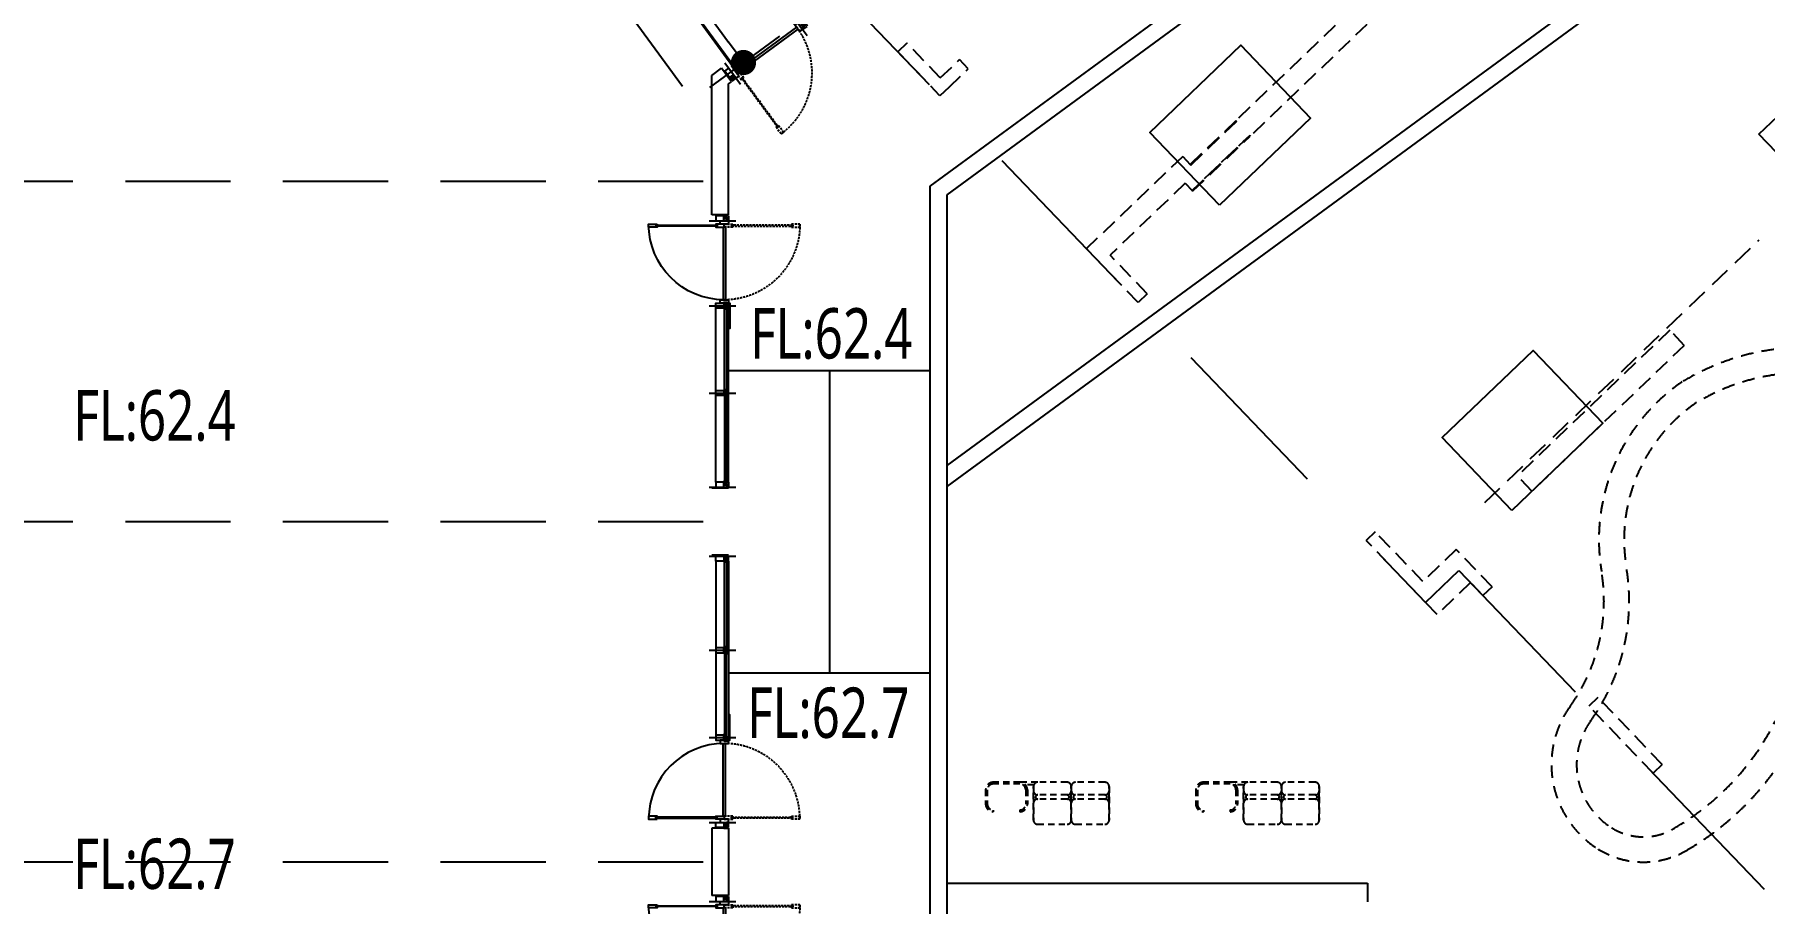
# Model space of a CAD drawing. Header units: millimetres. Extents: x 75184266 to 76346726, y -35850126 to -33679385.
# Drawn here: x 75302829 to 75323407, y -34894206 to -34883865 of the extents above; entities that cross this region are included whole.
import ezdxf

# ---------------------------------------------------------------- set-up
doc = ezdxf.new("R2010")
doc.units = ezdxf.units.MM
doc.header["$LTSCALE"] = 50
doc.header["$MEASUREMENT"] = 0
doc.header["$PDMODE"] = 1
doc.header["$PDSIZE"] = -3
for name, pattern in [('HIDDEN2', [0.1875, 0.125, -0.0625]), ('XR-1F-PLAN$0$CEN', [62, 60, -1, 0, -1]), ('XR-1F-PLAN$0$HIDDEN', [0.375, 0.25, -0.125]), ('XR-지하3층$0$-HID', [2.5, 1.5, -1]), ('XR-지하3층$0$H', [1.3, 0.8, -0.5]), ('XR-지하3층$0$HIDDEN', [0.375, 0.25, -0.125])]:
    doc.linetypes.add(name, pattern=pattern)
doc.layers.get('0').update_dxf_attribs({"linetype": 'CONTINUOUS'})
doc.layers.get('Defpoints').update_dxf_attribs({"color": 51, "linetype": 'CONTINUOUS'})
for name, color, linetype in [('AA-MKXS', 3, 'CONTINUOUS'), ('XR-1F-PLAN$0$A-CEN02', 27, 'XR-1F-PLAN$0$CEN'), ('XR-1F-PLAN$0$A-DOR-FRAME', 7, 'CONTINUOUS'), ('XR-1F-PLAN$0$A-DOR-GL', 142, 'CONTINUOUS'), ('XR-1F-PLAN$0$A-DOR-HID', 9, 'XR-1F-PLAN$0$HIDDEN'), ('XR-1F-PLAN$0$A-DOR-TRACE', 8, 'CONTINUOUS'), ('XR-1F-PLAN$0$A-FRAME', 1, 'CONTINUOUS'), ('XR-1F-PLAN$0$A-HDCP7', 7, 'CONTINUOUS'), ('XR-1F-PLAN$0$A-WIN-ELE8', 8, 'CONTINUOUS'), ('XR-B1$0$00_블럭계획고', 7, 'CONTINUOUS'), ('XR-지하3층$0$CON', 2, 'CONTINUOUS'), ('XR-지하3층$0$생활체육시설(최종)$0$부대시설0404$0$운동시설$0$FUR1', 11, 'CONTINUOUS')]:
    doc.layers.add(name, color=color, linetype=linetype)
doc.layers.add('건축', color=8, linetype='CONTINUOUS', plot=False)
doc.styles.add('HY각헤드라인M', font='')
doc.styles.add('XR-B1$0$HY각헤드라인M', font='')
doc.styles.add('XR-지하3층$0$SIM', font='simplex.shx')
doc.styles.add('XR-지하3층$0$맑은고딕', font='')
doc.styles.get('HY각헤드라인M').set_extended_font_data('Malgun Gothic')
doc.styles.get('XR-B1$0$HY각헤드라인M').set_extended_font_data('Malgun Gothic')
doc.styles.get('XR-지하3층$0$맑은고딕').set_extended_font_data('Malgun Gothic')
doc.dimstyles.new('XR-지하3층$0$NDIM', dxfattribs={"dimtxt": 3, "dimasz": 1, "dimexe": 2, "dimexo": 5, "dimgap": 1, "dimtad": 1, "dimdec": 0, "dimrnd": 0.25, "dimdsep": 46, "dimlunit": 6, "dimtxsty": 'XR-지하3층$0$SIM', "dimblk": 'XR-지하3층$0$DIMDOT', "dimcen": 5, "dimclrd": 2, "dimclre": 2, "dimclrt": 6, "dimadec": 0, "dimazin": 0, "dimtfac": 1, "dimtdec": 0, "dimtix": 1, "dimtmove": 2, "dimatfit": 1, "dimldrblk": 'XR-지하3층$0$DIMDOT', "dimfxl": 1.5, "dimtolj": 1, "dimtzin": 0, "dimarcsym": 0})

# ---------------------------------------------------------------- blocks, each defined once
blk = doc.blocks.new('XR-지하3층$0$생활체육시설(최종)$0$부대시설0404$0$운동시설$0$aghhq')
at = {"layer": 'XR-지하3층$0$생활체육시설(최종)$0$부대시설0404$0$운동시설$0$FUR1', "color": 9, "linetype": 'XR-지하3층$0$-HID'}
for p, q in [((325580, 22228, 0), (325580, 22058, 0)), ((325600, 22228, 0), (325600, 22058, 0)), ((325987, 22318, 0), (325670, 22318, 0)), ((325987, 22298, 0), (325670, 22298, 0)), ((326197, 22318, 0), (325999, 22318, 0)), ((326153, 22288, 0), (326054, 22288, 0)), ((326057, 22228, 0), (326057, 22058, 0)), ((326077, 22228, 0), (326077, 22058, 0)), ((326149, 22268, 0), (326149, 21868, 0)), ((326149, 21868, 0), (326149, 22268, 0)), ((326549, 22318, 0), (326199, 22318, 0)), ((326599, 22268, 0), (326599, 21868, 0)), ((326599, 21868, 0), (326599, 22268, 0)), ((326599, 22268, 0), (326599, 21868, 0)), ((326599, 21868, 0), (326599, 22268, 0)), ((326599, 22268, 0), (326599, 21868, 0)), ((326599, 21868, 0), (326599, 22268, 0)), ((326599, 21868, 0), (326599, 22268, 0)), ((326599, 22268, 0), (326599, 21868, 0)), ((326599, 21868, 0), (326599, 22268, 0)), ((326599, 22268, 0), (326599, 21868, 0)), ((326599, 21868, 0), (326599, 22268, 0)), ((326599, 22268, 0), (326599, 21868, 0)), ((326999, 22318, 0), (326649, 22318, 0)), ((326999, 22318, 0), (326649, 22318, 0)), ((327049, 21868, 0), (327049, 22268, 0)), ((327049, 22268, 0), (327049, 21868, 0)), ((326549, 22168, 0), (326199, 22168, 0)), ((326549, 22118, 0), (326199, 22118, 0)), ((326999, 22168, 0), (326649, 22168, 0)), ((326999, 22168, 0), (326649, 22168, 0)), ((326999, 22118, 0), (326649, 22118, 0)), ((326999, 22118, 0), (326649, 22118, 0)), ((325670, 21988, 0), (325670, 21968, 0)), ((325987, 21988, 0), (325987, 21968, 0)), ((326199, 21818, 0), (326549, 21818, 0)), ((326649, 21818, 0), (326999, 21818, 0))]:
    blk.add_line(p, q, dxfattribs=at)
for centre, radius, start, end in [((325670, 22228, 0), 90, 90, 180), ((325670, 22228, 0), 70, 90, 180), ((325987, 22228, 0), 90, 0, 90), ((325987, 22228, 0), 70, 0, 90), ((326199, 22268, 0), 50, 90, 180), ((326549, 22268, 0), 50, 0, 90), ((326649, 22268, 0), 50, 90, 180), ((326649, 22268, 0), 50, 90, 180), ((326999, 22268, 0), 50, 0, 90), ((326999, 22268, 0), 50, 0, 90), ((325670, 22058, 0), 90, 180, 270), ((325670, 22058, 0), 70, 180, 270), ((325987, 22058, 0), 90, 270, 0), ((325987, 22058, 0), 70, 270, 0), ((326199, 22218, 0), 50, 180, 270), ((326199, 22068, 0), 50, 90, 180), ((326199, 22143, 0), 25, 90, 270), ((326549, 22218, 0), 50, 270, 0), ((326549, 22218, 0), 50, 270, 0), ((326549, 22143, 0), 25, 270, 90), ((326549, 22143, 0), 25, 270, 90), ((326549, 22068, 0), 50, 0, 90), ((326549, 22068, 0), 50, 0, 90), ((326649, 22218, 0), 50, 180, 270), ((326649, 22218, 0), 50, 180, 270), ((326649, 22068, 0), 50, 90, 180), ((326649, 22068, 0), 50, 90, 180), ((326649, 22143, 0), 25, 90, 270), ((326649, 22143, 0), 25, 90, 270), ((326999, 22218, 0), 50, 270, 0), ((326999, 22218, 0), 50, 270, 0), ((326999, 22143, 0), 25, 270, 90), ((326999, 22143, 0), 25, 270, 90), ((326999, 22068, 0), 50, 0, 90), ((326999, 22068, 0), 50, 0, 90), ((326199, 21868, 0), 50, 180, 270), ((326549, 21868, 0), 50, 270, 0), ((326549, 21868, 0), 50, 270, 0), ((326649, 21868, 0), 50, 180, 270), ((326649, 21868, 0), 50, 180, 270), ((326999, 21868, 0), 50, 270, 0)]:
    blk.add_arc(centre, radius, start, end, dxfattribs=at)
blk = doc.blocks.new('XR-지하3층$0$_Dot')
at = {"color": 0, "lineweight": -2}
blk.add_line((-0.5, 0), (-1, 0), dxfattribs=at)
at = {"color": 0, "const_width": 0.5}
blk.add_lwpolyline([(-0.25, 0, 1), (0.25, 0, 1)], format="xyb", close=True, dxfattribs=at)
blk = doc.blocks.new('*D134')
at = {"layer": 'Defpoints', "color": 0, "ltscale": 0.01, "transparency": 16777216}
for p in [(75304285, -34873442), (75311853, -34883765), (75311262, -34884198)]:
    blk.add_point(p, dxfattribs=at)
at = {"layer": '건축', "color": 0, "linetype": 'ByBlock', "lineweight": -2, "ltscale": 0.01}
blk.add_line((75304123, -34873561), (75303291, -34874171), dxfattribs=at)
at = {"layer": '건축', "color": 0, "lineweight": -2, "ltscale": 0.01}
for p, q in [((75303871, -34874117), (75311085, -34883956)), ((75311692, -34883883), (75310859, -34884494))]:
    blk.add_line(p, q, dxfattribs=at)
at = {"layer": '건축', "color": 0, "lineweight": -2, "ltscale": 0.01, "xscale": 300, "yscale": 300, "zscale": 300}
for p, rotation in [((75303694, -34873875), 126.2469333540815), ((75311262, -34884198), 306.2469333540815)]:
    blk.add_blockref('XR-지하3층$0$_Dot', p, dxfattribs=dict(at, rotation=rotation))
at = {"layer": '건축', "color": 6, "ltscale": 0.01, "insert": (75308029, -34878633), "char_height": 800, "attachment_point": 5, "rotation": 306.2469, "style": 'XR-지하3층$0$맑은고딕'}
blk.add_mtext('\\A1;12,800', dxfattribs=at)
blk = doc.blocks.new('XR-지하3층$0$DIMDOT')
blk.add_line((-2, 0), (2, 0))
at = {"color": 3}
for radius in [0.6, 0.28]:
    blk.add_circle((0, 0), radius, dxfattribs=at)
blk = doc.blocks.new('XR-1F-PLAN$0$A$C10B20476')
at = {"layer": 'Defpoints'}
for p, q in [((134, 35), (110, 35)), ((110, 35), (110, 0)), ((134, 35), (134, 0))]:
    blk.add_line(p, q, dxfattribs=at)
at = {"layer": 'XR-1F-PLAN$0$A-CEN02', "linetype": 'Continuous'}
blk.add_line((318, 80), (0, 80), dxfattribs=at)
at = {"layer": 'XR-1F-PLAN$0$A-FRAME'}
for p, q in [((144, 80), (110, 80)), ((110, 56), (144, 56)), ((110, 43), (144, 43)), ((144, 20), (134, 20))]:
    blk.add_line(p, q, dxfattribs=at)
for points in [[(88, 20), (88, 80)], [(110, 35), (110, 80)], [(122, 48), (144, 48), (144, 20), (238, 20), (238, 80), (144, 80), (144, 51), (122, 51), (122, 48)]]:
    blk.add_lwpolyline(points, dxfattribs=at)
blk = doc.blocks.new('XR-1F-PLAN$0$A$C491451C1')
at = {"layer": 'Defpoints'}
for p, q in [((15, 208), (-20, 208)), ((15, 184), (15, 208)), ((45, 208), (45, 184)), ((45, 208), (80, 208)), ((15, 184), (-20, 184)), ((45, 184), (80, 184))]:
    blk.add_line(p, q, dxfattribs=at)
at = {"layer": 'XR-1F-PLAN$0$A-CEN02', "linetype": 'Continuous'}
blk.add_line((30, 0), (30, 318), dxfattribs=at)
at = {"layer": 'XR-1F-PLAN$0$A-FRAME'}
for p, q in [((24, 208), (24, 174)), ((37, 208), (37, 174)), ((0, 174), (0, 184)), ((60, 174), (60, 184))]:
    blk.add_line(p, q, dxfattribs=at)
for points in [[(0, 230), (60, 230)], [(15, 208), (45, 208)], [(29, 196), (29, 174), (0, 174), (0, 80), (60, 80), (60, 174), (32, 174), (32, 196), (29, 196)]]:
    blk.add_lwpolyline(points, dxfattribs=at)
blk = doc.blocks.new('XR-1F-PLAN$0$A$C7F517DA1')
at = {"layer": 'XR-1F-PLAN$0$A-DOR-FRAME', "ltscale": 0.5, "elevation": 0}
for points in [[(50, 1675), (60, 1675), (60, 1690), (75, 1690), (75, 1675), (85, 1675), (85, 1775), (50, 1775)], [(50, 925), (10, 925), (10, 825), (50, 825)], [(990, 925), (950, 925), (950, 825), (990, 825)]]:
    blk.add_lwpolyline(points, close=True, dxfattribs=at)
blk.add_lwpolyline([(50, 875), (50, 975), (60, 975), (60, 960), (75, 960), (75, 975), (85, 975), (85, 875), (50, 875)], dxfattribs=at)
at = {"layer": 'XR-1F-PLAN$0$A-DOR-GL', "elevation": 0}
blk.add_lwpolyline([(62, 962), (72, 962), (72, 1687), (62, 1687)], close=True, dxfattribs=at)
at = {"layer": 'XR-1F-PLAN$0$A-DOR-HID', "ltscale": 2, "elevation": 0}
blk.add_lwpolyline([(50, 875), (50, 775), (60, 775), (60, 790), (75, 790), (75, 775), (85, 775), (85, 875), (50, 875)], dxfattribs=at)
for points in [[(62, 788), (72, 788), (72, 63), (62, 63)], [(50, 75), (60, 75), (60, 60), (75, 60), (75, 75), (85, 75), (85, -25), (50, -25)]]:
    blk.add_lwpolyline(points, close=True, dxfattribs=at)
at = {"layer": 'XR-1F-PLAN$0$A-DOR-HID', "ltscale": 2}
blk.add_arc((50, 875, 0), 900, 270, 0, dxfattribs=at)
at = {"layer": 'XR-1F-PLAN$0$A-DOR-TRACE'}
blk.add_arc((50, 875, 0), 900, 0, 90, dxfattribs=at)
at = {"layer": 'XR-1F-PLAN$0$A-WIN-ELE8'}
for p, q in [((85, 890, 0), (950, 890, 0)), ((85, 860, 0), (950, 860, 0))]:
    blk.add_line(p, q, dxfattribs=at)
blk = doc.blocks.new('SW-4.05')
at = {"layer": 'AA-MKXS', "ltscale": 0.5}
for p, q in [((0, -200), (0, 0)), ((3250, -200, 0), (3250, 0, 0))]:
    blk.add_line(p, q, dxfattribs=at)
at = {"layer": 'XR-1F-PLAN$0$A-DOR-GL', "elevation": 0}
for points in [[(1095, -154), (1095, -178), (2105, -178), (2105, -154)], [(3195, -154), (3195, -178), (2135, -178), (2135, -154)]]:
    blk.add_lwpolyline(points, close=True, dxfattribs=at)
at = {"layer": 'XR-1F-PLAN$0$A-FRAME'}
for p, q in [((10, -200), (10, -178)), ((70, -200), (70, -178)), ((2090, -200), (2090, -178)), ((2150, -200), (2150, -178)), ((3180, -200, 0), (3180, -178, 0)), ((3240, -200, 0), (3240, -178, 0))]:
    blk.add_line(p, q, dxfattribs=at)
at = {"layer": 'XR-1F-PLAN$0$A-HDCP7', "elevation": 0}
blk.add_lwpolyline([(1350, -200), (1050, -200), (1050, -215), (1350, -215)], close=True, dxfattribs=at)
at = {"layer": 'XR-1F-PLAN$0$A-WIN-ELE8'}
for p, q in [((2090, -50, 0), (1110, -50, 0)), ((3180, -200, 0), (1110, -200, 0)), ((3180, -50, 0), (2150, -50, 0))]:
    blk.add_line(p, q, dxfattribs=at)
at = {"layer": 'XR-1F-PLAN$0$A-DOR-FRAME', "ltscale": 600, "extrusion": (0, 0, -1), "xscale": -1, "zscale": -1, "rotation": 2.5358915e-09}
blk.add_blockref('XR-1F-PLAN$0$A$C7F517DA1', (-60, -1025, 0), dxfattribs=at)
at = {"layer": 'XR-1F-PLAN$0$A-FRAME', "extrusion": (0, 0, -1), "zscale": -1, "rotation": 90.00000000253594}
blk.add_blockref('XR-1F-PLAN$0$A$C10B20476', (10, -288, 0), dxfattribs=at)
at = {"layer": 'XR-1F-PLAN$0$A-FRAME', "ltscale": 0.5, "extrusion": (0, 0, -1), "xscale": -1, "zscale": -1, "rotation": 180}
for p in [(-1110, 30, 0), (-2150, 30, 0)]:
    blk.add_blockref('XR-1F-PLAN$0$A$C491451C1', p, dxfattribs=at)
at = {"layer": 'XR-1F-PLAN$0$A-FRAME', "xscale": -1, "rotation": 269.999999997464}
blk.add_blockref('XR-1F-PLAN$0$A$C10B20476', (3160, -288, 0), dxfattribs=at)
blk = doc.blocks.new('A$C23DD746A')
at = {"layer": 'AA-MKXS', "ltscale": 0.5}
for p, q in [((10, 950, 0), (10, 750, 0)), ((20, 950), (20, 928)), ((1084, 950), (1084, 928)), ((1130, 950, 0), (1130, 750, 0))]:
    blk.add_line(p, q, dxfattribs=at)
at = {"layer": 'XR-1F-PLAN$0$A-FRAME'}
for p, q in [((80, 950), (80, 928)), ((1024, 950), (1024, 928))]:
    blk.add_line(p, q, dxfattribs=at)
at = {"layer": 'XR-1F-PLAN$0$A-DOR-FRAME', "ltscale": 600, "extrusion": (0, 0, -1), "zscale": -1, "rotation": 180}
blk.add_blockref('XR-1F-PLAN$0$A$C7F517DA1', (-70, 1775, 0), dxfattribs=at)
at = {"layer": 'XR-1F-PLAN$0$A-FRAME', "extrusion": (0, 0, -1), "xscale": -1, "zscale": -1, "rotation": 90}
blk.add_blockref('XR-1F-PLAN$0$A$C10B20476', (0, 1038, 0), dxfattribs=at)
at = {"layer": 'XR-1F-PLAN$0$A-FRAME', "extrusion": (0, 0, -1), "zscale": -1, "rotation": 270}
blk.add_blockref('XR-1F-PLAN$0$A$C10B20476', (-1140, 1038, 0), dxfattribs=at)
blk = doc.blocks.new('Showwindow-8.1')
at = {"layer": 'AA-MKXS', "ltscale": 0.5}
for p, q in [((-3650, -150, 0), (-3650, 50, 0)), ((-400, -150), (-400, 50)), ((-400, 50), (400, 50, 0)), ((400, -150, 0), (400, 50, 0)), ((3650, -150, 0), (3650, 50, 0)), ((-410, -150, 0), (-410, -128, 0)), ((-400, -150), (400, -150, 0))]:
    blk.add_line(p, q, dxfattribs=at)
at = {"layer": 'XR-1F-PLAN$0$A-DOR-GL'}
for points in [[(-3595, -104), (-3595, -128), (-2535, -128), (-2535, -104)], [(-1495, -104), (-1495, -128), (-2505, -128), (-2505, -104)], [(1495, -104), (1495, -128), (2505, -128), (2505, -104)], [(3595, -104), (3595, -128), (2535, -128), (2535, -104)]]:
    blk.add_lwpolyline(points, close=True, dxfattribs=at)
at = {"layer": 'XR-1F-PLAN$0$A-FRAME'}
for p, q in [((-3640, -150, 0), (-3640, -128, 0)), ((-3580, -150, 0), (-3580, -128, 0)), ((-2550, -150, 0), (-2550, -128, 0)), ((-2490, -150, 0), (-2490, -128, 0)), ((-470, -150, 0), (-470, -128, 0)), ((410, -150, 0), (410, -128, 0)), ((470, -150, 0), (470, -128, 0)), ((2490, -150, 0), (2490, -128, 0)), ((2550, -150, 0), (2550, -128, 0)), ((3580, -150, 0), (3580, -128, 0)), ((3640, -150, 0), (3640, -128, 0))]:
    blk.add_line(p, q, dxfattribs=at)
at = {"layer": 'XR-1F-PLAN$0$A-HDCP7'}
for points in [[(-1750, -150), (-1450, -150), (-1450, -165), (-1750, -165)], [(1750, -150), (1450, -150), (1450, -165), (1750, -165)]]:
    blk.add_lwpolyline(points, close=True, dxfattribs=at)
at = {"layer": 'XR-1F-PLAN$0$A-WIN-ELE8'}
for p, q in [((-3580, 0, 0), (-2550, 0)), ((-3580, -150, 0), (-1510, -150)), ((-2490, 0), (-1510, 0)), ((2490, 0), (1510, 0)), ((3580, -150, 0), (1510, -150)), ((3580, 0, 0), (2550, 0))]:
    blk.add_line(p, q, dxfattribs=at)
at = {"layer": 'XR-1F-PLAN$0$A-DOR-FRAME', "ltscale": 600, "extrusion": (0, 0, -1), "zscale": -1}
blk.add_blockref('XR-1F-PLAN$0$A$C7F517DA1', (460, -975, 0), dxfattribs=at)
at = {"layer": 'XR-1F-PLAN$0$A-DOR-FRAME', "ltscale": 600, "extrusion": (0, 0, -1), "xscale": -1, "zscale": -1}
blk.add_blockref('XR-1F-PLAN$0$A$C7F517DA1', (-460, -975, 0), dxfattribs=at)
at = {"layer": 'XR-1F-PLAN$0$A-FRAME', "rotation": 90}
blk.add_blockref('XR-1F-PLAN$0$A$C10B20476', (-3560, -238, 0), dxfattribs=at)
at = {"layer": 'XR-1F-PLAN$0$A-FRAME', "ltscale": 0.5, "extrusion": (0, 0, -1), "zscale": -1, "rotation": 180}
for p in [(2550, 80), (1510, 80)]:
    blk.add_blockref('XR-1F-PLAN$0$A$C491451C1', p, dxfattribs=at)
at = {"layer": 'XR-1F-PLAN$0$A-FRAME', "extrusion": (0, 0, -1), "xscale": -1, "zscale": -1, "rotation": 270}
blk.add_blockref('XR-1F-PLAN$0$A$C10B20476', (390, -238), dxfattribs=at)
at = {"layer": 'XR-1F-PLAN$0$A-FRAME', "extrusion": (0, 0, -1), "zscale": -1, "rotation": 90}
blk.add_blockref('XR-1F-PLAN$0$A$C10B20476', (-390, -238), dxfattribs=at)
at = {"layer": 'XR-1F-PLAN$0$A-FRAME', "ltscale": 0.5, "extrusion": (0, 0, -1), "xscale": -1, "zscale": -1, "rotation": 180}
for p in [(-1510, 80), (-2550, 80)]:
    blk.add_blockref('XR-1F-PLAN$0$A$C491451C1', p, dxfattribs=at)
at = {"layer": 'XR-1F-PLAN$0$A-FRAME', "xscale": -1, "rotation": 270}
blk.add_blockref('XR-1F-PLAN$0$A$C10B20476', (3560, -238, 0), dxfattribs=at)
blk = doc.blocks.new('11111111')
at = {"layer": 'XR-B1$0$00_블럭계획고', "color": 3, "style": 'XR-B1$0$HY각헤드라인M', "width": 0.75}
for s, p in [('FL:62.4', (76816328, -34259322)), ('FL:62.4', (76808278, -34260298)), ('FL:62.7', (76816292, -34263837)), ('FL:62.7', (76808278, -34265634))]:
    blk.add_text(s, height=600, rotation=0, dxfattribs=at).set_placement(p)
blk = doc.blocks.new('XR-지하3층$0$기둥 0620')
at = {"layer": 'XR-지하3층$0$CON', "ltscale": 0.5}
blk.add_lwpolyline([(-600, 0), (600, 0), (600, 1500), (-600, 1500)], close=True, dxfattribs=at)

msp = doc.modelspace()

# ---------------------------------------------------------------- linework, layer by layer
at = {"layer": '건축', "linetype": 'XR-지하3층$0$HIDDEN', "ltscale": 100}
for p, q in [((75303147.7, -34874399.9), (75310884, -34884952)), ((75298284.4, -34885611.8), (75310883.9, -34885611.8)), ((75298284.4, -34889661.8), (75310883.9, -34889661.8)), ((75298284.4, -34893711.8), (75310883.9, -34893711.8))]:
    msp.add_line(p, q, dxfattribs=at)
at = {"layer": '건축', "ltscale": 100}
for p, q in [((75313483.4, -34885669.7), (75322336.9, -34879178.8)), ((75313683.4, -34885771.1), (75322455.2, -34879340.1)), ((75310884, -34884351.6), (75311000.9, -34884265.9)), ((75311084, -34884453), (75311119.2, -34884427.2)), ((75313483.4, -34900420.5), (75313483.4, -34885669.7)), ((75313683.4, -34900420.5), (75313683.4, -34885771.1))]:
    msp.add_line(p, q, dxfattribs=at)
at = {"layer": '건축', "ltscale": 0.5}
for p, q in [((75313683.4, -34888995.1, 0), (75323992.5, -34881437, 0)), ((75313683.4, -34889243.1, 0), (75324110.8, -34881598.3, 0)), ((75323342.5, -34885050.9, 0), (75325164.6, -34883305.6, 0)), ((75310884, -34886011.8), (75310884, -34884351.6)), ((75311084, -34886011.8), (75311084, -34884453)), ((75327060.5, -34888932.6, 0), (75323342.5, -34885050.9, 0)), ((75312283.8, -34887861.8), (75312283.8, -34887861.8))]:
    msp.add_line(p, q, dxfattribs=at)
at = {"layer": '건축', "linetype": 'HIDDEN2', "ltscale": 30}
for p, q in [((75318505.1, -34883563.9, 0), (75317118.5, -34884892, 0)), ((75318678, -34883744.4, 0), (75317291.4, -34885072.5, 0)), ((75313206, -34883966, 0), (75313097.7, -34884069.7, 0)), ((75313603.7, -34884381.2, 0), (75313206, -34883966, 0)), ((75313935, -34884271.7, 0), (75313831.2, -34884163.3, 0)), ((75313935, -34884271.7, 0), (75313831.2, -34884163.3, 0)), ((75313599.2, -34884593.3, 0), (75313540.4, -34884531.9, 0)), ((75316486.9, -34885316.9, 0), (75315342.3, -34886413.2, 0)), ((75316515.4, -34885635.7, 0), (75315623.5, -34886490, 0)), ((75315957.9, -34887055.9, 0), (75315342.3, -34886413.2, 0)), ((75316066.2, -34886952.2, 0), (75315623.5, -34886490, 0)), ((75316066.2, -34886952.2, 0), (75315957.9, -34887055.9, 0)), ((75322280.9, -34887383.2, 0), (75320468.2, -34889119.4, 0)), ((75322453.8, -34887563.8, 0), (75322280.9, -34887383.2, 0)), ((75322453.8, -34887563.8, 0), (75320641.2, -34889299.9, 0)), ((75318777.7, -34889783.1, 0), (75318669.4, -34889886.9, 0)), ((75319513.2, -34890768, 0), (75318669.4, -34889886.9, 0)), ((75319344.9, -34890375.3, 0), (75318777.7, -34889783.1, 0)), ((75319742.1, -34889994.9, 0), (75319344.9, -34890375.3, 0)), ((75320167.5, -34890439, 0), (75319742.1, -34889994.9, 0)), ((75319910.4, -34890387.5, 0), (75319513.2, -34890768, 0)), ((75320059.2, -34890542.8, 0), (75319910.4, -34890387.5, 0)), ((75320167.5, -34890439, 0), (75320059.2, -34890542.8, 0)), ((75321426.4, -34891753.4, 0), (75321318.1, -34891857.2, 0)), ((75322190.7, -34892551.4, 0), (75321426.4, -34891753.4, 0)), ((75322082.4, -34892655.2, 0), (75321318.1, -34891857.2, 0)), ((75322190.7, -34892551.4, 0), (75322082.4, -34892655.2, 0))]:
    msp.add_line(p, q, dxfattribs=at)
at = {"layer": '건축', "linetype": 'XR-지하3층$0$HIDDEN', "ltscale": 20}
msp.add_line((75320080.1, -34889434.8, 0), (75323344.9, -34886307.8, 0), dxfattribs=at)
at = {"layer": '건축'}
for p, q in [((75311084.1, -34887861.8), (75313483.4, -34887861.8)), ((75312283.8, -34887861.8), (75312283.8, -34891461.8)), ((75311084.1, -34891461.8), (75313483.4, -34891461.8)), ((75313687.1, -34893963.4), (75318687.1, -34893963.4))]:
    msp.add_line(p, q, dxfattribs=at)
at = {"layer": '건축', "linetype": 'XR-지하3층$0$-HID', "ltscale": 3}
msp.add_line((75318687.1, -34893963.4), (75318687.1, -34898920.5), dxfattribs=at)
at = {"layer": '건축', "linetype": 'XR-지하3층$0$H', "ltscale": 50, "elevation": 0}
msp.add_lwpolyline([(75326757.8, -34883289.1), (75321321, -34877612.8), (75320454.4, -34878442.8), (75317749.8, -34875619.1), (75312030.1, -34881097.4), (75313015.8, -34882126.5), (75312087.8, -34883015.3), (75319374.9, -34890623.5), (75319772.1, -34890243.1), (75323995, -34894652)], dxfattribs=at)
at = {"layer": '건축', "linetype": 'HIDDEN2', "ltscale": 30, "elevation": 0}
for points in [[(75313097.7, -34884069.7), (75313540.4, -34884531.9)], [(75313603.7, -34884381.2), (75313831.2, -34884163.3)], [(75313707.5, -34884489.6), (75313935, -34884271.7)], [(75313707.5, -34884489.6), (75313599.2, -34884593.3)], [(75317118.5, -34884892), (75317125.4, -34884899.2), (75316583.8, -34885418), (75316576.8, -34885410.7)], [(75316598.4, -34885722.4), (75317284.5, -34885065.3), (75317291.4, -34885072.5)], [(75316486.9, -34885316.9), (75316576.8, -34885410.7)], [(75316515.4, -34885635.7), (75316598.4, -34885722.4)], [(75320641.2, -34889299.9), (75320468.2, -34889119.4)]]:
    msp.add_lwpolyline(points, dxfattribs=at)
for points in [[(75316576.8, -34885410.7), (75316583.8, -34885418), (75317125.4, -34884899.2), (75317118.5, -34884892)], [(75316598.4, -34885722.4), (75316605.3, -34885729.6), (75317291.4, -34885072.5), (75317284.5, -34885065.3)]]:
    msp.add_lwpolyline(points, close=True, dxfattribs=at)
at = {"layer": '건축', "linetype": 'XR-지하3층$0$-HID', "ltscale": 2}
for centre, radius, start, end in [((75323885.7, -34890394.1, 0), 2804.4, 46.40449, 121.2839), ((75323885.7, -34890394.1, 0), 2504.4, 46.57748, 121.09848), ((75323714.1, -34889876.7, 0), 2276.5, 124.35711, 189.55082), ((75323714.1, -34889876.7, 0), 1976.5, 124.58877, 189.55082), ((75319357.7, -34890609.7, 0), 2141.1, 324.28194, 9.55082), ((75319357.7, -34890609.7, 0), 2441.1, 324.28194, 9.55082), ((75322060, -34892552.8, 0), 1187.2, 144.28194, 237.81624), ((75322060, -34892552.8, 0), 887.2, 144.28194, 237.81624), ((75320793.6, -34890656.7, 0), 3070, 299.88776, 335.92971), ((75320793.6, -34890656.7, 0), 3370, 299.88776, 335.92971), ((75321967.7, -34892699.5, 0), 713.9, 237.81624, 299.88776), ((75321967.7, -34892699.5, 0), 1013.9, 237.81624, 299.88776)]:
    msp.add_arc(centre, radius, start, end, dxfattribs=at)

# ---------------------------------------------------------------- block references
at = {"layer": '건축'}
for name, p in [('11111111', (-1504986.9, -628399)), ('XR-지하3층$0$생활체육시설(최종)$0$부대시설0404$0$운동시설$0$aghhq', (74988562.8, -34915081.8, 0)), ('XR-지하3층$0$생활체육시설(최종)$0$부대시설0404$0$운동시설$0$aghhq', (74991062.8, -34915081.8, 0))]:
    msp.add_blockref(name, p, dxfattribs=at)
at = {"layer": '건축', "ltscale": 0.5, "xscale": -1, "rotation": 216.2469335849146}
msp.add_blockref('A$C23DD746A', (75310549.4, -34883666.9, 0), dxfattribs=at)
at = {"layer": '건축', "extrusion": (0, 0, -1), "zscale": -0.9999999999999999, "rotation": 46.23406994268246}
for p in [(-75316510.4, -34885464.2, 0), (-75319987.9, -34889094.8, 0)]:
    msp.add_blockref('XR-지하3층$0$기둥 0620', p, dxfattribs=at)
at = {"layer": '건축', "xscale": -1}
for name, p, rotation in [('SW-4.05', (75310883.9, -34886011.8, 0), 89.99981526315771), ('Showwindow-8.1', (75310933.9, -34893711.8, 0), 89.99981526569357)]:
    msp.add_blockref(name, p, dxfattribs=dict(at, rotation=rotation))

# ---------------------------------------------------------------- texts
at = {"layer": '건축', "style": 'HY각헤드라인M', "width": 0.75}
for s, p in [('FL:62.4', (75311341.1, -34887721.3)), ('FL:62.4', (75303290.8, -34888696.7)), ('FL:62.7', (75311304.9, -34892235.8)), ('FL:62.7', (75303290.8, -34894033.4))]:
    msp.add_text(s, height=600, rotation=0, dxfattribs=at).set_placement(p)

# ---------------------------------------------------------------- dimensions: what is measured, and where the dimension line sits
at = {"layer": '건축', "ltscale": 0.01}
dim = msp.add_linear_dim(base=(75311262.3, -34884198.3), p1=(75304284.7, -34873442.3), p2=(75311853, -34883765.2), angle=306.24693, dimstyle='XR-지하3층$0$NDIM', override={"dimtxt": 800, "dimasz": 300, "dimexe": 500, "dimexo": 200, "dimgap": 200, "dimtxsty": 'XR-지하3층$0$맑은고딕', "dimblk1": 'XR-지하3층$0$_Dot', "dimblk2": 'XR-지하3층$0$_Dot', "dimsah": 1, "dimdle": 200, "dimclrd": 0, "dimclre": 0}, dxfattribs=at)
dim.commit()
dim.dimension.update_dxf_attribs({"geometry": '*D134', "text_midpoint": (75308028.9, -34878633.1)})

doc.saveas('drawing.dxf')
